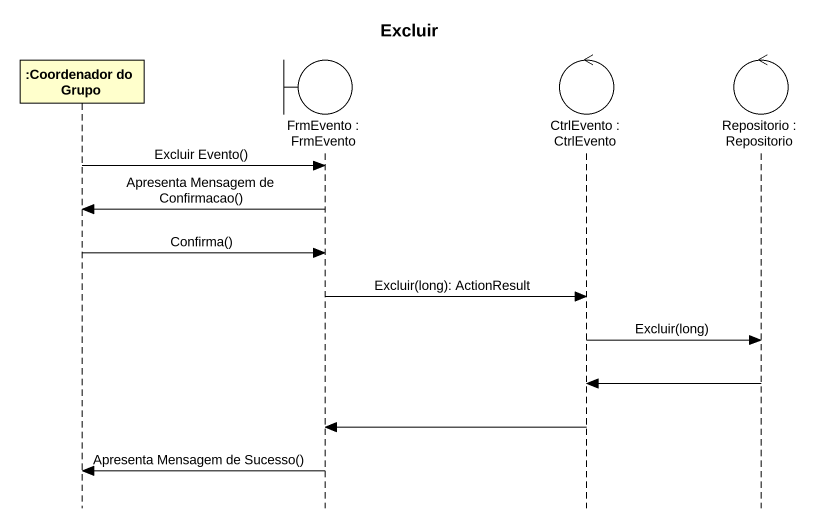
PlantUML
@startuml
title Excluir
hide footbox
participant ":Coordenador do Grupo" as Coordenador_do_Grupo
boundary "FrmEvento : FrmEvento" as FrmEvento
control "CtrlEvento : CtrlEvento" as CtrlEvento
control "Repositorio : Repositorio" as Repositorio

Coordenador_do_Grupo -> FrmEvento : Excluir Evento()
FrmEvento -> Coordenador_do_Grupo : Apresenta Mensagem de Confirmacao()
Coordenador_do_Grupo -> FrmEvento : Confirma()
FrmEvento -> CtrlEvento : Excluir(long): ActionResult
CtrlEvento -> Repositorio : Excluir(long)
Repositorio -> CtrlEvento
CtrlEvento -> FrmEvento
FrmEvento -> Coordenador_do_Grupo : Apresenta Mensagem de Sucesso()
@enduml
